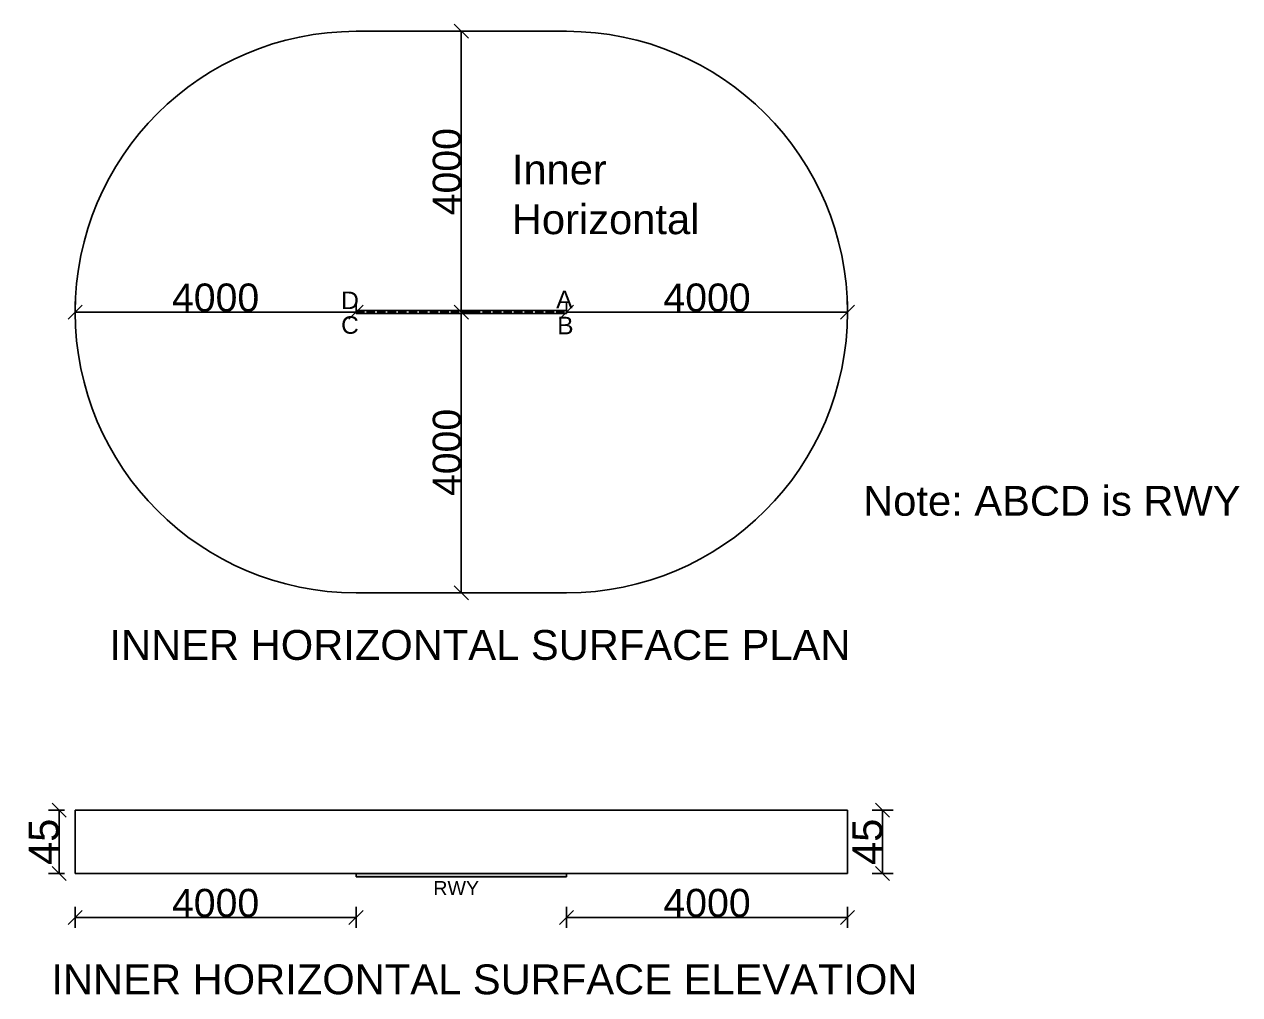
# Model space of a CAD drawing. Header units: metres. Extents: x 53499 to 358985, y 19300 to 120860.
# Drawn here: x 60383 to 77695, y 51582 to 65408 of the extents above; entities that cross this region are included whole.
import ezdxf

# ---------------------------------------------------------------- set-up
doc = ezdxf.new("R2010")
doc.units = ezdxf.units.M
doc.header["$MEASUREMENT"] = 0
doc.linetypes.add('ACAD_ISO02W100', pattern=[15, 12, -3])
for name, color, linetype in [('Approach', 20, 'Continuous'), ('Approach Elev', 132, 'Continuous'), ('Dimtxt', 82, 'Continuous'), ('Runway', 10, 'Continuous'), ('RWY CL', 80, 'ACAD_ISO02W100'), ('Text', 240, 'Continuous')]:
    doc.layers.add(name, color=color, linetype=linetype)
doc.layers.add('Inner Hz', color=7, linetype='Continuous', true_color=0xeb14d5)
doc.styles.add('Dimtxt', font='arial.ttf', dxfattribs={"height": 425})
doc.styles.add('style1', font='arial.ttf', dxfattribs={"height": 250})
doc.styles.add('style2', font='arial.ttf', dxfattribs={"height": 200})
doc.dimstyles.new('Elev standard', dxfattribs={"dimtxt": 425, "dimasz": 200, "dimexe": 150, "dimexo": 150, "dimgap": 0.09, "dimtad": 1, "dimdec": 0, "dimlfac": 0.05, "dimzin": 0, "dimdsep": 46, "dimtxsty": 'Dimtxt', "dimblk": 'OBLIQUE', "dimcen": 0.09, "dimclrt": 256, "dimadec": 0, "dimazin": 0, "dimtfac": 1, "dimtdec": 0, "dimtix": 1, "dimtofl": 0, "dimtmove": 0, "dimatfit": 0, "dimfxl": 150, "dimfxlon": 1, "dimtolj": 1, "dimtzin": 0, "dimarcsym": 0})
doc.dimstyles.new('Standard 200', dxfattribs={"dimtxt": 200, "dimasz": 200, "dimexe": 150, "dimexo": 150, "dimgap": 0.09, "dimtad": 1, "dimdec": 0, "dimzin": 0, "dimdsep": 46, "dimtxsty": 'style2', "dimblk": 'OBLIQUE', "dimcen": 0.09, "dimclrt": 256, "dimadec": 0, "dimazin": 0, "dimtfac": 1, "dimtdec": 0, "dimtix": 1, "dimtofl": 0, "dimtmove": 0, "dimatfit": 0, "dimfxl": 150, "dimfxlon": 1, "dimtolj": 1, "dimtzin": 0, "dimarcsym": 0})

# ---------------------------------------------------------------- blocks, each defined once
blk = doc.blocks.new('_Oblique')
at = {"color": 0, "linetype": 'ByBlock', "lineweight": -2}
blk.add_line((-0.5, -0.5), (0.5, 0.5), dxfattribs=at)
blk = doc.blocks.new('*D93')
at = {"layer": 'Defpoints', "color": 0, "transparency": 16777216}
for p in [(72108, 54210), (72108, 53310), (72609, 53310)]:
    blk.add_point(p, dxfattribs=at)
at = {"layer": 'Inner Hz', "color": 0, "lineweight": -2, "transparency": 16777216}
for p, q in [((72459, 54210), (72759, 54210)), ((72609, 54210), (72609, 53310)), ((72459, 53310), (72759, 53310))]:
    blk.add_line(p, q, dxfattribs=at)
at = {"layer": 'Inner Hz', "color": 0, "lineweight": -2, "transparency": 16777216, "xscale": 200, "yscale": 200, "zscale": 200}
for p, rotation in [((72609, 54210), 90), ((72609, 53310), 270)]:
    blk.add_blockref('_Oblique', p, dxfattribs=dict(at, rotation=rotation))
at = {"layer": 'Inner Hz', "transparency": 16777216, "insert": (72392, 53760), "char_height": 425, "attachment_point": 5, "rotation": 90, "style": 'Dimtxt'}
blk.add_mtext('\\A1;45', dxfattribs=at)
blk = doc.blocks.new('*D94')
at = {"layer": 'Defpoints', "color": 0, "transparency": 16777216}
for p in [(61108, 54210), (60879, 53310), (61108, 53310)]:
    blk.add_point(p, dxfattribs=at)
at = {"layer": 'Inner Hz', "color": 0, "lineweight": -2, "transparency": 16777216}
for p, q in [((60958, 54210), (60729, 54210)), ((60879, 54210), (60879, 53310)), ((60958, 53310), (60729, 53310))]:
    blk.add_line(p, q, dxfattribs=at)
at = {"layer": 'Inner Hz', "color": 0, "lineweight": -2, "transparency": 16777216, "xscale": 200, "yscale": 200, "zscale": 200}
for p, rotation in [((60879, 54210), 90), ((60879, 53310), 270)]:
    blk.add_blockref('_Oblique', p, dxfattribs=dict(at, rotation=rotation))
at = {"layer": 'Inner Hz', "transparency": 16777216, "insert": (60662, 53760), "char_height": 425, "attachment_point": 5, "rotation": 90, "style": 'Dimtxt'}
blk.add_mtext('\\A1;45', dxfattribs=at)
blk = doc.blocks.new('*D96')
at = {"layer": 'Defpoints', "color": 0, "transparency": 16777216}
for p in [(68108, 53310), (72108, 53310), (72108, 52683)]:
    blk.add_point(p, dxfattribs=at)
at = {"layer": 'Inner Hz', "color": 0, "lineweight": -2, "transparency": 16777216}
for p, q in [((68108, 52833), (68108, 52533)), ((72108, 52833), (72108, 52533)), ((68108, 52683), (72108, 52683))]:
    blk.add_line(p, q, dxfattribs=at)
at = {"layer": 'Inner Hz', "color": 0, "lineweight": -2, "transparency": 16777216, "xscale": 200, "yscale": 200, "zscale": 200, "rotation": 180}
blk.add_blockref('_Oblique', (68108, 52683), dxfattribs=at)
at = {"layer": 'Inner Hz', "color": 0, "lineweight": -2, "transparency": 16777216, "xscale": 200, "yscale": 200, "zscale": 200}
blk.add_blockref('_Oblique', (72108, 52683), dxfattribs=at)
at = {"layer": 'Inner Hz', "transparency": 16777216, "insert": (70108, 52887), "char_height": 200, "attachment_point": 5, "style": 'style2'}
blk.add_mtext('\\A1;{\\H2x;4000}', dxfattribs=at)
blk = doc.blocks.new('*D97')
at = {"layer": 'Defpoints', "color": 0, "transparency": 16777216}
for p in [(61108, 53310), (65108, 53310), (65108, 52683)]:
    blk.add_point(p, dxfattribs=at)
at = {"layer": 'Inner Hz', "color": 0, "lineweight": -2, "transparency": 16777216}
for p, q in [((61108, 52833), (61108, 52533)), ((65108, 52833), (65108, 52533)), ((61108, 52683), (65108, 52683))]:
    blk.add_line(p, q, dxfattribs=at)
at = {"layer": 'Inner Hz', "color": 0, "lineweight": -2, "transparency": 16777216, "xscale": 200, "yscale": 200, "zscale": 200, "rotation": 180}
blk.add_blockref('_Oblique', (61108, 52683), dxfattribs=at)
at = {"layer": 'Inner Hz', "color": 0, "lineweight": -2, "transparency": 16777216, "xscale": 200, "yscale": 200, "zscale": 200}
blk.add_blockref('_Oblique', (65108, 52683), dxfattribs=at)
at = {"layer": 'Inner Hz', "transparency": 16777216, "insert": (63108, 52887), "char_height": 200, "attachment_point": 5, "style": 'style2'}
blk.add_mtext('\\A1;{\\H2x;4000}', dxfattribs=at)
blk = doc.blocks.new('*D98')
at = {"layer": 'Defpoints', "color": 0, "transparency": 16777216}
for p in [(68108, 61308), (72108, 61308), (72108, 61308)]:
    blk.add_point(p, dxfattribs=at)
at = {"layer": 'Dimtxt', "color": 0, "lineweight": -2, "transparency": 16777216}
for p, q in [((68108, 61308), (68108, 61458)), ((72108, 61308), (72108, 61458)), ((68108, 61308), (72108, 61308))]:
    blk.add_line(p, q, dxfattribs=at)
at = {"layer": 'Dimtxt', "color": 0, "lineweight": -2, "transparency": 16777216, "xscale": 200, "yscale": 200, "zscale": 200, "rotation": 180}
blk.add_blockref('_Oblique', (68108, 61308), dxfattribs=at)
at = {"layer": 'Dimtxt', "color": 0, "lineweight": -2, "transparency": 16777216, "xscale": 200, "yscale": 200, "zscale": 200}
blk.add_blockref('_Oblique', (72108, 61308), dxfattribs=at)
at = {"layer": 'Dimtxt', "transparency": 16777216, "insert": (70108, 61512), "char_height": 200, "attachment_point": 5, "style": 'style2'}
blk.add_mtext('\\A1;{\\H2x;4000}', dxfattribs=at)
blk = doc.blocks.new('*D99')
at = {"layer": 'Defpoints', "color": 0, "transparency": 16777216}
for p in [(61108, 61308), (61108, 61308), (65108, 61308)]:
    blk.add_point(p, dxfattribs=at)
at = {"layer": 'Dimtxt', "color": 0, "lineweight": -2, "transparency": 16777216}
for p, q in [((61108, 61308), (61108, 61458)), ((65108, 61308), (65108, 61458)), ((65108, 61308), (61108, 61308))]:
    blk.add_line(p, q, dxfattribs=at)
at = {"layer": 'Dimtxt', "color": 0, "lineweight": -2, "transparency": 16777216, "xscale": 200, "yscale": 200, "zscale": 200, "rotation": 180}
blk.add_blockref('_Oblique', (61108, 61308), dxfattribs=at)
at = {"layer": 'Dimtxt', "color": 0, "lineweight": -2, "transparency": 16777216, "xscale": 200, "yscale": 200, "zscale": 200}
blk.add_blockref('_Oblique', (65108, 61308), dxfattribs=at)
at = {"layer": 'Dimtxt', "transparency": 16777216, "insert": (63108, 61512), "char_height": 200, "attachment_point": 5, "style": 'style2'}
blk.add_mtext('\\A1;{\\H2x;4000}', dxfattribs=at)
blk = doc.blocks.new('*D100')
at = {"layer": 'Defpoints', "color": 0, "transparency": 16777216}
for p in [(66608, 61308), (66608, 61308), (66608, 57308)]:
    blk.add_point(p, dxfattribs=at)
at = {"layer": 'Dimtxt', "color": 0, "lineweight": -2, "transparency": 16777216}
for p, q in [((66608, 61308), (66758, 61308)), ((66608, 57308), (66608, 61308)), ((66608, 57308), (66758, 57308))]:
    blk.add_line(p, q, dxfattribs=at)
at = {"layer": 'Dimtxt', "color": 0, "lineweight": -2, "transparency": 16777216, "xscale": 200, "yscale": 200, "zscale": 200}
for p, rotation in [((66608, 61308), 90), ((66608, 57308), 270)]:
    blk.add_blockref('_Oblique', p, dxfattribs=dict(at, rotation=rotation))
at = {"layer": 'Dimtxt', "transparency": 16777216, "insert": (66404, 59308), "char_height": 200, "attachment_point": 5, "rotation": 90, "style": 'style2'}
blk.add_mtext('\\A1;{\\H2x;4000}', dxfattribs=at)
blk = doc.blocks.new('*D101')
at = {"layer": 'Defpoints', "color": 0, "transparency": 16777216}
for p in [(66608, 65308), (66608, 65308), (66608, 61308)]:
    blk.add_point(p, dxfattribs=at)
at = {"layer": 'Dimtxt', "color": 0, "lineweight": -2, "transparency": 16777216}
for p, q in [((66608, 65308), (66758, 65308)), ((66608, 61308), (66608, 65308)), ((66608, 61308), (66758, 61308))]:
    blk.add_line(p, q, dxfattribs=at)
at = {"layer": 'Dimtxt', "color": 0, "lineweight": -2, "transparency": 16777216, "xscale": 200, "yscale": 200, "zscale": 200}
for p, rotation in [((66608, 65308), 90), ((66608, 61308), 270)]:
    blk.add_blockref('_Oblique', p, dxfattribs=dict(at, rotation=rotation))
at = {"layer": 'Dimtxt', "transparency": 16777216, "insert": (66404, 63308), "char_height": 200, "attachment_point": 5, "rotation": 90, "style": 'style2'}
blk.add_mtext('\\A1;{\\H2x;4000}', dxfattribs=at)

msp = doc.modelspace()

# ---------------------------------------------------------------- hatches: boundary and pattern name
at = {"layer": 'Approach Elev'}
h = msp.add_hatch(color=256, dxfattribs=at)
h.dxf.hatch_style = 1
h.paths.add_polyline_path([(68108.3, 53309.8), (65108.3, 53309.8), (65108.3, 53259.8), (68108.3, 53259.8)])

# ---------------------------------------------------------------- linework, layer by layer
at = {"layer": 'Approach'}
msp.add_line((65108.3, 53259.8), (68108.3, 53259.8), dxfattribs=at)
at = {"layer": 'Approach Elev'}
for p, q in [((65108.3, 53259.8), (65108.3, 53309.8)), ((68108.3, 53259.8), (68108.3, 53309.8))]:
    msp.add_line(p, q, dxfattribs=at)
at = {"layer": 'Inner Hz'}
for p, q in [((65108.3, 65307.8), (68108.3, 65307.8)), ((65108.3, 57307.8), (68108.3, 57307.8)), ((61108.3, 53309.8), (61108.3, 54209.8)), ((61108.3, 54209.8), (72108.3, 54209.8)), ((72108.3, 53309.8), (72108.3, 54209.8)), ((61108.3, 53309.8), (72108.3, 53309.8))]:
    msp.add_line(p, q, dxfattribs=at)
for centre, start, end in [((65108.3, 61307.8), 90, 270), ((68108.3, 61307.8), 270, 90)]:
    msp.add_arc(centre, 4000, start, end, dxfattribs=at)
at = {"layer": 'Runway'}
for p, q in [((65108.3, 61330.3), (68108.3, 61330.3)), ((65108.3, 61285.3), (65108.3, 61330.3)), ((68108.3, 61285.3), (65108.3, 61285.3)), ((68108.3, 61330.3), (68108.3, 61285.3))]:
    msp.add_line(p, q, dxfattribs=at)
at = {"layer": 'RWY CL', "ltscale": 10}
msp.add_line((65108.3, 61307.8), (68108.3, 61307.8), dxfattribs=at)

# ---------------------------------------------------------------- texts
at = {"layer": 'Approach', "char_height": 425, "attachment_point": 1, "style": 'Dimtxt'}
for s, width, heights, insert in [('Inner Horizontal', 1087.17, [1483.4], (67327.1, 63551.3)), ('Note: ABCD is RWY', 41945.67, [0], (72331.1, 58831.1)), ('INNER HORIZONTAL SURFACE PLAN', 13303.507, [0], (61595.9, 56777.9)), ('INNER HORIZONTAL SURFACE ELEVATION', 13303.507, [0], (60769.3, 52013.2))]:
    msp.add_mtext_dynamic_manual_height_columns(s, width=width, gutter_width=2125, heights=heights, dxfattribs=dict(at, insert=insert))
at = {"layer": 'Dimtxt', "insert": (66209.2, 53201.8), "char_height": 200, "attachment_point": 1, "style": 'style2'}
msp.add_mtext_dynamic_manual_height_columns('RWY', width=1650.888, gutter_width=1000, heights=[0], dxfattribs=at)
at = {"layer": 'Text', "char_height": 250, "attachment_point": 3, "style": 'style1'}
for s, insert in [('D', (65148.7, 61600)), ('A', (68192.4, 61613.1)), ('C', (65147.9, 61248.3)), ('B', (68206.4, 61241.5))]:
    msp.add_mtext_dynamic_manual_height_columns(s, width=99.134, gutter_width=1, heights=[0], dxfattribs=dict(at, insert=insert))

# ---------------------------------------------------------------- dimensions: what is measured, and where the dimension line sits
at = {"layer": 'Dimtxt'}
dim = msp.add_linear_dim(base=(66608.3, 65307.8), p1=(66608.3, 61307.8), p2=(66608.3, 65307.8), angle=90, text='{\\H2x;<>}', dimstyle='Standard 200', override={"dimtmove": 1}, dxfattribs=at)
dim.commit()
dim.dimension.update_dxf_attribs({"geometry": '*D101', "text_midpoint": (66404, 63307.8)})
for base, p1, p2, picture, middle in [((61108.3, 61307.8), (65108.3, 61307.8), (61108.3, 61307.8), '*D99', (63108.3, 61512.1)), ((72108.3, 61307.8), (68108.3, 61307.8), (72108.3, 61307.8), '*D98', (70108.3, 61512.1))]:
    dim = msp.add_linear_dim(base=base, p1=p1, p2=p2, text='{\\H2x;<>}', dimstyle='Standard 200', dxfattribs=at)
    dim.commit()
    dim.dimension.update_dxf_attribs({"geometry": picture, "text_midpoint": middle})
dim = msp.add_linear_dim(base=(66608.3, 61307.8), p1=(66608.3, 57307.8), p2=(66608.3, 61307.8), angle=90, text='{\\H2x;<>}', dimstyle='Standard 200', dxfattribs=at)
dim.commit()
dim.dimension.update_dxf_attribs({"geometry": '*D100', "text_midpoint": (66404, 59307.8)})
at = {"layer": 'Inner Hz'}
for base, p1, p2, picture, middle in [((60878.6, 53309.8), (61108.3, 54209.8), (61108.3, 53309.8), '*D94', (60662.4, 53759.8)), ((72608.7, 53309.8), (72108.3, 54209.8), (72108.3, 53309.8), '*D93', (72392.4, 53759.8))]:
    dim = msp.add_linear_dim(base=base, p1=p1, p2=p2, angle=90, dimstyle='Elev standard', dxfattribs=at)
    dim.commit()
    dim.dimension.update_dxf_attribs({"geometry": picture, "text_midpoint": middle})
for base, p1, p2, picture, middle in [((65108.3, 52682.7), (61108.3, 53309.8), (65108.3, 53309.8), '*D97', (63108.3, 52887)), ((72108.3, 52682.7), (68108.3, 53309.8), (72108.3, 53309.8), '*D96', (70108.3, 52887))]:
    dim = msp.add_linear_dim(base=base, p1=p1, p2=p2, text='{\\H2x;<>}', dimstyle='Standard 200', dxfattribs=at)
    dim.commit()
    dim.dimension.update_dxf_attribs({"geometry": picture, "text_midpoint": middle})

doc.saveas('drawing.dxf')
